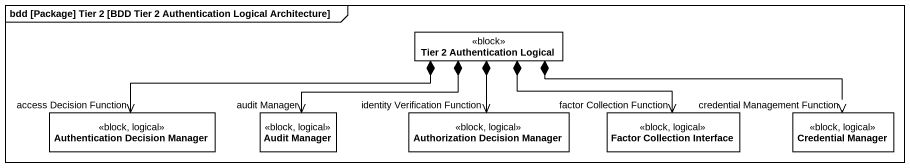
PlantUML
@startuml
mainframe bdd [Package] Tier 2 [BDD Tier 2 Authentication Logical Architecture]
hide circle
hide empty members
class "Tier 2 Authentication Logical" as Tier_2_Authentication <<block>>
class "Authentication Decision Manager" as Authentication_Decision <<block, logical>>
class "Audit Manager" as Audit_Manager <<block, logical>>
class "Authorization Decision Manager" as Authorization_Decision <<block, logical>>
class "Factor Collection Interface" as Factor_Collection_Interface <<block, logical>>
class "Credential Manager" as Credential_Manager <<block, logical>>
Tier_2_Authentication *-left-> "access Decision Function" Authentication_Decision
Tier_2_Authentication *-left-> "audit Manager" Audit_Manager
Tier_2_Authentication *--> "identity Verification Function" Authorization_Decision
Tier_2_Authentication *-right-> "factor Collection Function" Factor_Collection_Interface
Tier_2_Authentication *-right-> "credential Management Function" Credential_Manager
@enduml
